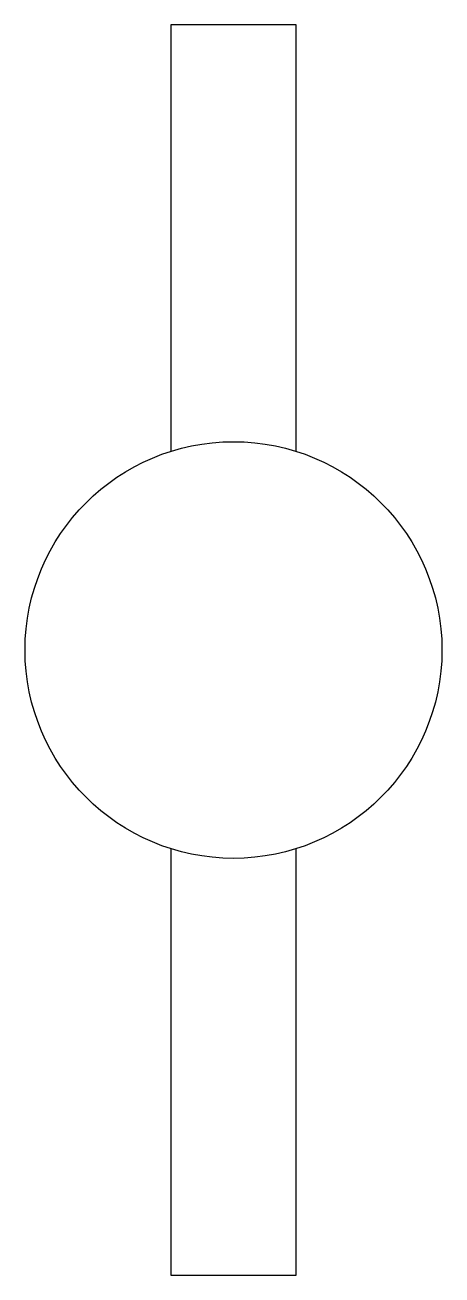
# Model space of a CAD drawing. Header units: millimetres. Extents: x -2.5 to 2.5, y -7.5 to 7.5.
import ezdxf

# ---------------------------------------------------------------- set-up
doc = ezdxf.new("R2010")
doc.units = ezdxf.units.MM

msp = doc.modelspace()

# ---------------------------------------------------------------- linework, layer by layer
at = {"transparency": 33554687}
for points in [[(0.75, 2.385), (0.75, 7.5), (-0.75, 7.5), (-0.75, 2.385)], [(-0.75, -2.385), (-0.75, -7.5), (0.75, -7.5), (0.75, -2.385)]]:
    msp.add_lwpolyline(points, dxfattribs=at)
msp.add_circle((0, 0), 2.5, dxfattribs=at)

doc.saveas('drawing.dxf')
